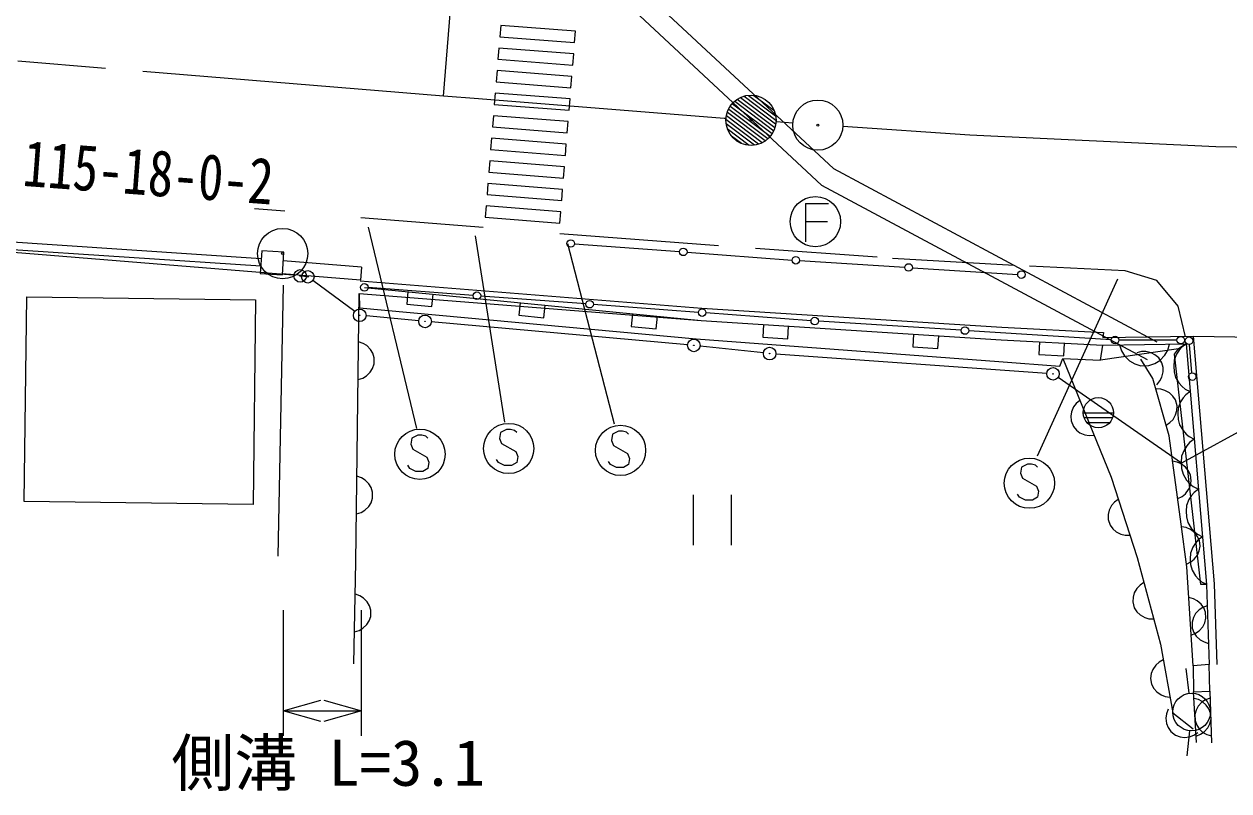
# Model space of a CAD drawing. Units: millimetres, scale not verified. Extents: x -242 to 680000, y -290 to 380000.
# Drawn here: x 233950 to 281892, y 242666 to 273180 of the extents above; entities that cross this region are included whole.
import ezdxf
from ezdxf.enums import TextEntityAlignment as Align

# ---------------------------------------------------------------- set-up
doc = ezdxf.new("R2010")
doc.units = ezdxf.units.MM
doc.header["$LTSCALE"] = 1000
doc.linetypes.add('CHAIN', pattern=[18.5, 12, -1.5, 3.5, -1.5])
for name, color, linetype, lineweight in [('M-BGD', 7, 'Continuous', 13), ('M-BGD-EXST', 7, 'Continuous', 13), ('M-BMK', 2, 'CHAIN', 13), ('M-BMK-ROW', 30, 'Continuous', 13), ('M-BMK-SRVR', 3, 'Continuous', 13), ('M-STR-HTXT', 7, 'Continuous', 13), ('M-STR-STRC', 7, 'Continuous', 13)]:
    doc.layers.add(name, color=color, linetype=linetype, lineweight=lineweight)
doc.styles.add('ＭＳ ゴシック', font='')
doc.styles.get('ＭＳ ゴシック').set_extended_font_data('MS Gothic')

msp = doc.modelspace()

# ---------------------------------------------------------------- linework, layer by layer
at = {"layer": 'M-BGD'}
for p, q in [((252726, 279936), (266156, 267430)), ((252181, 279351), (265687, 266774)), ((252916, 273125), (252879, 272676)), ((255894, 272895), (252916, 273125)), ((255858, 272446), (255894, 272895)), ((252879, 272676), (255858, 272446)), ((252843, 272227), (252807, 271778)), ((255821, 271996), (252843, 272227)), ((255784, 271547), (255821, 271996)), ((252807, 271778), (255784, 271547)), ((252770, 271329), (252734, 270881)), ((252734, 270881), (255711, 270648)), ((255748, 271097), (252770, 271329)), ((255711, 270648), (255748, 271097)), ((252698, 270432), (252661, 269983)), ((255674, 270199), (252698, 270432)), ((252661, 269983), (255638, 269749)), ((255638, 269749), (255674, 270199)), ((252625, 269534), (252589, 269086)), ((255601, 269300), (252625, 269534)), ((252589, 269086), (255564, 268850)), ((255564, 268850), (255601, 269300)), ((252552, 268637), (252516, 268188)), ((255527, 268401), (252552, 268637)), ((252516, 268188), (255491, 267951)), ((255491, 267951), (255527, 268401)), ((252480, 267739), (252444, 267291)), ((255454, 267502), (252480, 267739)), ((252444, 267291), (255417, 267052)), ((255417, 267052), (255454, 267502)), ((266156, 267430), (279023, 260538)), ((252407, 266842), (252371, 266393)), ((255381, 266603), (252407, 266842)), ((255344, 266154), (255381, 266603)), ((265687, 266774), (278645, 259833)), ((252371, 266393), (255344, 266154)), ((252335, 265944), (252298, 265496)), ((255307, 265704), (252335, 265944)), ((255271, 265255), (255307, 265704)), ((265038, 266039), (265038, 264519)), ((265038, 266039), (265958, 266039)), ((252298, 265496), (255271, 265255)), ((265038, 265319), (265918, 265319)), ((232623, 264270), (243367, 263557)), ((232643, 264570), (243387, 263856)), ((255850, 264438), (260031, 264126)), ((243406, 264156), (243348, 263258)), ((244284, 264099), (243406, 264156)), ((244227, 263201), (244284, 264099)), ((247376, 263503), (244259, 263761)), ((260330, 264104), (264510, 263791)), ((264810, 263771), (268999, 263504)), ((243348, 263258), (244227, 263201)), ((247333, 262985), (244216, 263243)), ((247376, 263503), (247333, 262985)), ((269298, 263485), (273487, 263219)), ((244260, 262793), (244053, 252011)), ((247323, 262960), (260925, 261878)), ((233956, 254182), (234059, 262324)), ((234059, 262324), (243164, 262209)), ((247157, 251767), (247284, 262461)), ((247284, 262461), (247302, 261887)), ((247284, 262461), (260889, 261379)), ((247491, 262704), (260889, 261379)), ((251822, 262380), (247641, 262693)), ((249226, 262533), (249177, 262035)), ((250172, 261937), (250222, 262434)), ((256302, 262044), (252121, 262358)), ((243164, 262209), (243059, 254067)), ((247302, 261887), (260693, 260655)), ((249177, 262035), (250172, 261937)), ((253692, 262091), (253643, 261593)), ((254638, 261495), (254687, 261993)), ((260783, 261709), (256602, 262022)), ((260925, 261878), (272857, 261113)), ((253643, 261593), (254638, 261495)), ((258158, 261649), (258109, 261152)), ((259104, 261053), (259153, 261551)), ((260889, 261379), (272832, 260613)), ((260889, 261379), (272832, 260613)), ((265263, 261373), (261082, 261687)), ((271238, 260995), (265563, 261353)), ((258109, 261152), (259104, 261053)), ((263376, 261220), (263343, 260721)), ((264341, 260657), (264373, 261156)), ((269347, 260837), (269315, 260338)), ((277212, 260618), (271537, 260976)), ((272857, 261113), (276901, 260905)), ((276901, 260905), (276871, 260705)), ((247440, 260476), (247261, 260538)), ((247589, 260384), (247440, 260476)), ((247737, 260232), (247589, 260384)), ((260693, 260655), (272744, 259749)), ((263343, 260721), (264341, 260657)), ((269315, 260338), (270313, 260274)), ((270313, 260274), (270345, 260773)), ((272832, 260613), (276875, 260405)), ((272832, 260613), (276875, 260405)), ((274354, 260535), (274328, 260036)), ((275327, 259984), (275353, 260484)), ((276788, 259804), (276875, 260405)), ((276788, 259804), (276875, 260405)), ((276871, 260705), (280468, 260757)), ((276875, 260405), (280192, 260453)), ((276875, 260405), (280192, 260453)), ((279826, 260604), (277512, 260608)), ((277534, 260415), (277617, 260176)), ((279457, 260203), (279534, 260444)), ((279888, 260254), (280192, 260453)), ((280192, 260453), (279888, 260254)), ((280192, 260453), (280013, 260324)), ((280192, 260453), (281006, 250884)), ((280192, 260453), (281006, 250884)), ((280418, 259299), (280319, 260430)), ((280468, 260757), (285564, 260696)), ((280468, 260757), (281305, 250901)), ((247826, 260081), (247737, 260232)), ((247883, 259900), (247826, 260081)), ((247881, 259660), (247883, 259900)), ((274328, 260036), (275327, 259984)), ((275162, 259572), (275285, 259877)), ((275285, 259877), (277201, 255148)), ((275285, 259877), (276788, 259804)), ((279888, 260254), (276788, 259804)), ((277617, 260176), (277740, 259978)), ((277740, 259978), (277943, 259781)), ((278413, 260146), (278229, 260101)), ((278870, 259082), (278386, 259851)), ((278588, 260150), (278413, 260146)), ((278795, 260103), (278588, 260150)), ((278951, 260024), (278795, 260103)), ((279098, 259903), (278951, 260024)), ((279226, 259700), (279098, 259903)), ((279143, 259798), (279340, 260001)), ((279340, 260001), (279457, 260203)), ((279808, 260039), (279714, 259802)), ((279731, 260050), (279888, 260254)), ((280769, 250886), (279731, 260050)), ((279909, 260200), (279808, 260039)), ((280013, 260324), (279909, 260200)), ((247727, 259332), (247818, 259481)), ((247818, 259481), (247881, 259660)), ((272744, 259749), (275162, 259572)), ((277943, 259781), (278145, 259664)), ((278145, 259664), (278386, 259587)), ((278386, 259587), (278706, 259592)), ((278706, 259592), (278945, 259675)), ((278945, 259675), (279143, 259798)), ((279271, 259516), (279226, 259700)), ((279274, 259341), (279271, 259516)), ((279714, 259802), (279695, 259572)), ((279695, 259572), (279715, 259345)), ((247243, 259038), (247424, 259096)), ((247424, 259096), (247575, 259184)), ((247575, 259184), (247727, 259332)), ((279509, 256793), (278870, 259082)), ((279028, 258831), (279148, 258978)), ((279148, 258978), (279227, 259134)), ((279227, 259134), (279274, 259341)), ((279715, 259345), (279772, 259121)), ((279772, 259121), (279905, 258903)), ((279905, 258903), (280031, 258762)), ((279178, 258650), (278988, 258660)), ((279346, 258604), (279178, 258650)), ((279531, 258500), (279346, 258604)), ((279658, 258379), (279531, 258500)), ((280031, 258762), (280154, 258658)), ((280174, 258430), (280070, 258307)), ((280154, 258658), (280353, 258560)), ((280353, 258560), (280174, 258430)), ((275712, 257944), (275629, 257749)), ((275817, 258084), (275712, 257944)), ((275961, 258207), (275817, 258084)), ((279764, 258222), (279658, 258379)), ((279829, 257991), (279764, 258222)), ((279819, 257801), (279829, 257991)), ((279969, 258146), (279875, 257909)), ((280070, 258307), (279969, 258146)), ((275629, 257749), (275602, 257576)), ((275602, 257576), (275614, 257387)), ((276098, 257715), (277298, 257715)), ((276146, 257523), (277250, 257523)), ((279669, 257448), (279773, 257633)), ((279773, 257633), (279819, 257801)), ((279875, 257909), (279856, 257679)), ((279856, 257679), (279875, 257452)), ((279875, 257452), (279933, 257228)), ((275614, 257387), (275704, 257164)), ((275704, 257164), (275827, 257020)), ((275827, 257020), (275967, 256915)), ((276242, 257331), (277154, 257331)), ((279391, 257215), (279548, 257321)), ((279548, 257321), (279669, 257448)), ((279933, 257228), (280066, 257010)), ((280066, 257010), (280192, 256868)), ((275967, 256915), (276162, 256832)), ((276162, 256832), (276335, 256805)), ((276335, 256805), (276524, 256817)), ((279997, 253286), (279509, 256793)), ((280192, 256868), (280315, 256764)), ((280325, 256530), (280216, 256401)), ((280315, 256764), (280514, 256667)), ((280514, 256667), (280325, 256530)), ((280110, 256231), (280010, 255982)), ((280216, 256401), (280110, 256231)), ((279836, 255747), (279650, 255782)), ((279997, 255679), (279836, 255747)), ((280010, 255982), (279991, 255739)), ((279991, 255739), (280011, 255500)), ((280166, 255551), (279997, 255679)), ((280276, 255415), (280166, 255551)), ((247377, 255128), (247197, 255191)), ((247526, 255037), (247377, 255128)), ((277201, 255148), (278246, 251957)), ((280011, 255500), (280071, 255264)), ((280071, 255264), (280211, 255035)), ((280361, 255245), (280276, 255415)), ((280394, 255007), (280361, 255245)), ((247674, 254885), (247526, 255037)), ((247762, 254734), (247674, 254885)), ((247820, 254553), (247762, 254734)), ((280163, 254490), (280291, 254660)), ((280211, 255035), (280344, 254886)), ((280291, 254660), (280359, 254821)), ((280344, 254886), (280474, 254777)), ((280359, 254821), (280394, 255007)), ((280474, 254777), (280684, 254674)), ((280684, 254674), (280504, 254544)), ((243059, 254067), (233956, 254182)), ((247663, 253985), (247755, 254134)), ((247755, 254134), (247817, 254313)), ((247817, 254313), (247820, 254553)), ((260574, 254449), (260574, 252449)), ((262094, 252449), (262094, 254449)), ((277337, 254152), (277223, 254020)), ((277490, 254265), (277337, 254152)), ((279857, 254296), (280027, 254381)), ((280027, 254381), (280163, 254490)), ((280299, 254260), (280205, 254023)), ((280400, 254421), (280299, 254260)), ((280504, 254544), (280400, 254421)), ((247180, 253691), (247360, 253749)), ((247360, 253749), (247511, 253837)), ((247511, 253837), (247663, 253985)), ((277088, 253660), (277087, 253470)), ((277127, 253831), (277088, 253660)), ((277223, 254020), (277127, 253831)), ((280205, 254023), (280186, 253793)), ((280186, 253793), (280206, 253566)), ((277087, 253470), (277162, 253242)), ((277162, 253242), (277275, 253090)), ((280218, 251588), (279997, 253286)), ((280197, 253144), (280011, 253181)), ((280358, 253074), (280197, 253144)), ((280206, 253566), (280263, 253342)), ((280263, 253342), (280396, 253124)), ((277275, 253090), (277407, 252975)), ((277407, 252975), (277596, 252880)), ((277596, 252880), (277767, 252841)), ((277767, 252841), (277957, 252840)), ((280526, 252945), (280358, 253074)), ((280396, 253124), (280522, 252982)), ((280522, 252982), (280645, 252878)), ((280634, 252808), (280526, 252945)), ((280717, 252637), (280634, 252808)), ((280645, 252878), (280844, 252781)), ((280844, 252781), (280665, 252651)), ((280460, 252367), (280366, 252130)), ((280561, 252528), (280460, 252367)), ((280665, 252651), (280561, 252528)), ((280642, 252052), (280712, 252213)), ((280712, 252213), (280748, 252399)), ((280748, 252399), (280717, 252637)), ((247073, 247723), (247157, 251767)), ((278246, 251957), (279168, 248509)), ((280205, 251693), (280375, 251776)), ((280366, 252130), (280347, 251900)), ((280347, 251900), (280367, 251672)), ((280375, 251776), (280512, 251884)), ((280512, 251884), (280642, 252052)), ((280468, 247642), (280218, 251588)), ((280367, 251672), (280424, 251448)), ((280424, 251448), (280557, 251231)), ((280557, 251231), (280683, 251089)), ((278355, 250853), (278233, 250727)), ((278513, 250957), (278355, 250853)), ((280683, 251089), (280806, 250985)), ((281006, 250884), (280769, 250886)), ((280806, 250985), (281005, 250888)), ((281006, 250884), (281112, 247691)), ((281006, 250884), (281112, 247691)), ((281305, 250901), (281412, 247701)), ((247309, 250431), (247131, 250495)), ((247457, 250338), (247309, 250431)), ((247604, 250185), (247457, 250338)), ((278079, 250375), (278067, 250186)), ((278127, 250543), (278079, 250375)), ((278233, 250727), (278127, 250543)), ((280479, 250315), (280296, 250363)), ((280635, 250234), (280479, 250315)), ((247691, 250033), (247604, 250185)), ((247747, 249852), (247691, 250033)), ((247743, 249612), (247747, 249852)), ((278067, 250186), (278129, 249954)), ((278129, 249954), (278234, 249796)), ((278234, 249796), (278359, 249674)), ((280709, 249876), (280564, 249721)), ((280794, 250094), (280635, 250234)), ((280856, 249971), (280709, 249876)), ((280893, 249950), (280794, 250094)), ((281034, 250037), (280856, 249971)), ((280964, 249774), (280893, 249950)), ((247586, 249285), (247679, 249434)), ((247679, 249434), (247743, 249612)), ((278359, 249674), (278543, 249568)), ((278543, 249568), (278711, 249520)), ((278711, 249520), (278901, 249508)), ((280479, 249568), (280425, 249386)), ((280425, 249386), (280433, 249146)), ((280564, 249721), (280479, 249568)), ((280851, 249196), (280931, 249351)), ((280931, 249351), (280980, 249535)), ((280980, 249535), (280964, 249774)), ((247100, 248995), (247281, 249052)), ((247281, 249052), (247433, 249139)), ((247433, 249139), (247586, 249285)), ((280391, 248866), (280566, 248938)), ((280433, 249146), (280499, 248968)), ((280499, 248968), (280594, 248821)), ((280566, 248938), (280710, 249037)), ((280710, 249037), (280851, 249196)), ((279168, 248509), (279660, 245769)), ((280594, 248821), (280749, 248676)), ((280749, 248676), (280902, 248592)), ((280902, 248592), (281084, 248538)), ((279281, 247877), (279115, 247786)), ((278862, 247497), (278800, 247333)), ((278983, 247671), (278862, 247497)), ((279115, 247786), (278983, 247671)), ((280314, 246549), (280191, 247541)), ((281112, 247691), (280468, 247642)), ((280468, 247642), (280479, 246603)), ((281134, 246632), (281112, 247691)), ((278800, 247333), (278773, 247145)), ((278773, 247145), (278815, 246909)), ((278815, 246909), (278906, 246743)), ((278906, 246743), (279021, 246611)), ((279021, 246611), (279195, 246490)), ((279195, 246490), (279359, 246428)), ((279359, 246428), (279547, 246401)), ((280479, 246603), (281134, 246632)), ((280609, 244594), (280479, 246603)), ((281134, 246632), (281205, 244577)), ((280679, 246299), (280496, 246347)), ((280674, 246037), (280589, 245884)), ((280819, 246192), (280674, 246037)), ((280835, 246219), (280679, 246299)), ((280965, 246288), (280819, 246192)), ((280994, 246079), (280835, 246219)), ((281143, 246354), (280965, 246288)), ((281094, 245935), (280994, 246079)), ((279409, 245737), (279387, 245564)), ((279387, 245564), (279413, 245353)), ((279474, 245916), (279409, 245737)), ((279660, 245769), (280466, 245135)), ((280589, 245884), (280536, 245702)), ((280536, 245702), (280544, 245462)), ((281165, 245759), (281094, 245935)), ((281132, 245336), (281181, 245520)), ((281181, 245520), (281165, 245759)), ((279413, 245353), (279475, 245189)), ((279475, 245189), (279579, 245031)), ((279579, 245031), (279768, 244883)), ((280325, 245059), (280217, 244065)), ((280494, 244884), (280653, 244989)), ((280544, 245462), (280610, 245285)), ((280610, 245285), (280705, 245138)), ((280705, 245138), (280860, 244993)), ((280768, 244922), (280912, 245021)), ((280860, 244993), (281014, 244908)), ((280912, 245021), (281052, 245181)), ((281052, 245181), (281132, 245336)), ((279768, 244883), (279947, 244819)), ((279947, 244819), (280120, 244797)), ((280120, 244797), (280331, 244822)), ((280331, 244822), (280494, 244884)), ((280593, 244850), (280768, 244922)), ((281014, 244908), (281195, 244855))]:
    msp.add_line(p, q, dxfattribs=at)
for centre, radius in [((265438, 265319), 1000), ((255700, 264449), 150), ((260180, 264115), 150), ((264660, 263780), 150), ((269149, 263495), 150), ((273637, 263209), 150), ((247491, 262704), 150), ((251972, 262369), 150), ((256452, 262033), 150), ((260932, 261698), 150), ((265413, 261362), 150), ((271387, 260985), 150), ((277362, 260608), 150), ((279976, 260603), 150), ((280306, 260579), 150), ((280432, 259150), 150), ((276698, 257715), 600), ((280407, 245805), 750)]:
    msp.add_circle(centre, radius, dxfattribs=at)
at = {"layer": 'M-BGD-EXST'}
for p, q in [((247645, 265096), (249569, 257092)), ((251904, 264758), (253069, 257338)), ((255575, 264449), (257429, 257276)), ((277454, 263024), (274262, 255987)), ((253151, 257052), (252911, 256932)), ((253311, 257052), (253151, 257052)), ((253471, 257012), (253311, 257052)), ((253551, 256932), (253471, 257012)), ((257603, 256976), (257363, 256856)), ((257763, 256976), (257603, 256976)), ((257923, 256936), (257763, 256976)), ((249380, 256702), (249340, 256462)), ((249620, 256822), (249380, 256702)), ((249780, 256822), (249620, 256822)), ((249940, 256782), (249780, 256822)), ((250020, 256702), (249940, 256782)), ((252911, 256932), (252871, 256692)), ((252871, 256692), (252951, 256492)), ((257363, 256856), (257323, 256616)), ((257323, 256616), (257403, 256416)), ((258003, 256856), (257923, 256936)), ((249340, 256462), (249420, 256262)), ((249420, 256262), (249980, 255942)), ((252951, 256492), (253511, 256172)), ((253511, 256172), (253591, 255972)), ((257403, 256416), (257963, 256096)), ((257963, 256096), (258043, 255896)), ((249300, 255502), (249220, 255622)), ((249980, 255942), (250060, 255742)), ((250060, 255742), (250020, 255502)), ((252831, 255732), (252751, 255852)), ((253071, 255612), (252831, 255732)), ((253351, 255612), (253071, 255612)), ((253551, 255732), (253351, 255612)), ((253591, 255972), (253551, 255732)), ((257283, 255656), (257203, 255776)), ((257523, 255536), (257283, 255656)), ((257803, 255536), (257523, 255536)), ((258003, 255656), (257803, 255536)), ((258043, 255896), (258003, 255656)), ((273634, 255551), (273594, 255311)), ((273874, 255671), (273634, 255551)), ((274034, 255671), (273874, 255671)), ((274194, 255631), (274034, 255671)), ((274274, 255551), (274194, 255631)), ((249540, 255382), (249300, 255502)), ((249820, 255382), (249540, 255382)), ((250020, 255502), (249820, 255382)), ((273594, 255311), (273674, 255111)), ((273674, 255111), (274234, 254791)), ((274234, 254791), (274314, 254591)), ((274314, 254591), (274274, 254351)), ((273554, 254351), (273474, 254471)), ((273794, 254231), (273554, 254351)), ((274074, 254231), (273794, 254231)), ((274274, 254351), (274074, 254231))]:
    msp.add_line(p, q, dxfattribs=at)
for centre in [(249700, 256062), (253231, 256292), (257683, 256216), (273954, 254911)]:
    msp.add_circle(centre, 1000, dxfattribs=at)
at = {"layer": 'M-BMK'}
for p, q in [((250640, 270318), (166863, 277173)), ((264538, 269241), (263874, 269287))]:
    msp.add_line(p, q, dxfattribs=at)
for points in [[(261878, 269423), (261804, 269428), (252035, 270204), (250640, 270318)], [(300565, 268321), (295967, 268173), (291168, 268121), (281370, 268292), (271581, 268760), (266533, 269105)]]:
    msp.add_lwpolyline(points, dxfattribs=at)
at = {"layer": 'M-BMK-ROW'}
for p, q in [((244644, 263184), (233031, 264134)), ((245231, 263124), (244993, 263154)), ((247106, 261738), (245442, 262973)), ((249657, 261372), (247556, 261566)), ((260352, 260416), (250155, 261326)), ((263370, 260096), (260849, 260367)), ((274644, 259279), (263867, 260051)), ((280005, 255704), (275099, 259118)), ((283548, 257650), (280005, 255704))]:
    msp.add_line(p, q, dxfattribs=at)
for centre, radius in [((244934, 263160), 250), ((245241, 263123), 250), ((244934, 263160), 10), ((245241, 263123), 10), ((247307, 261589), 250), ((247307, 261589), 10), ((249906, 261349), 250), ((249906, 261349), 10), ((260601, 260394), 250), ((260601, 260394), 10), ((263618, 260069), 250), ((263618, 260069), 10), ((274894, 259261), 250), ((274894, 259261), 10)]:
    msp.add_circle(centre, radius, dxfattribs=at)
at = {"layer": 'M-BMK-SRVR'}
for p, q in [((262134, 270013), (263713, 268823)), ((262226, 270107), (263778, 268937)), ((262330, 270190), (263825, 269064)), ((262456, 270259), (263854, 269205)), ((262602, 270311), (263863, 269360)), ((262774, 270344), (263849, 269534)), ((262990, 270344), (263781, 269748)), ((261894, 269542), (263318, 268470)), ((261934, 269675), (263439, 268541)), ((261988, 269797), (263546, 268623)), ((262051, 269912), (263636, 268718)), ((261878, 269392), (263175, 268414)), ((261886, 269223), (263012, 268374)), ((261933, 269024), (262809, 268365)), ((262102, 268735), (262492, 268441))]:
    msp.add_line(p, q, dxfattribs=at)
for centre, radius in [((262876, 269355), 1000), ((265535, 269159), 1000), ((262876, 269355), 40), ((265535, 269159), 40), ((244239, 264047), 1000), ((244239, 264047), 40)]:
    msp.add_circle(centre, radius, dxfattribs=at)
at = {"layer": 'M-STR-HTXT'}
for p, q in [((250640, 270318), (254309, 315167)), ((244259, 249853), (244259, 244854)), ((247376, 244854), (247376, 249853)), ((244259, 245854), (245759, 246274)), ((245876, 246274), (247376, 245854)), ((245759, 245434), (244259, 245854)), ((244259, 245854), (247376, 245854)), ((247376, 245854), (245876, 245434))]:
    msp.add_line(p, q, dxfattribs=at)
at = {"layer": 'M-STR-STRC'}
for p, q in [((244319, 265732), (243117, 265824)), ((252212, 265089), (247355, 265476)), ((261588, 264354), (255272, 264840)), ((267899, 263908), (263052, 264247)), ((273351, 263572), (268502, 263857)), ((277762, 263362), (273960, 263545)), ((279021, 262975), (277762, 263362)), ((279879, 261960), (279021, 262975)), ((280169, 260732), (279879, 261960))]:
    msp.add_line(p, q, dxfattribs=at)

# ---------------------------------------------------------------- texts
at = {"layer": 'M-BMK-SRVR', "style": 'ＭＳ ゴシック', "width": 0.8}
msp.add_text('115-18-0-2', height=1833, rotation=355.7, dxfattribs=at).set_placement((233813, 266197), align=Align.BOTTOM_LEFT)
at = {"layer": 'M-STR-HTXT', "style": 'ＭＳ ゴシック'}
msp.add_text('側溝 L=3.1', height=1833, dxfattribs=at).set_placement((239810, 242319), align=Align.BOTTOM_LEFT)

doc.saveas('drawing.dxf')
